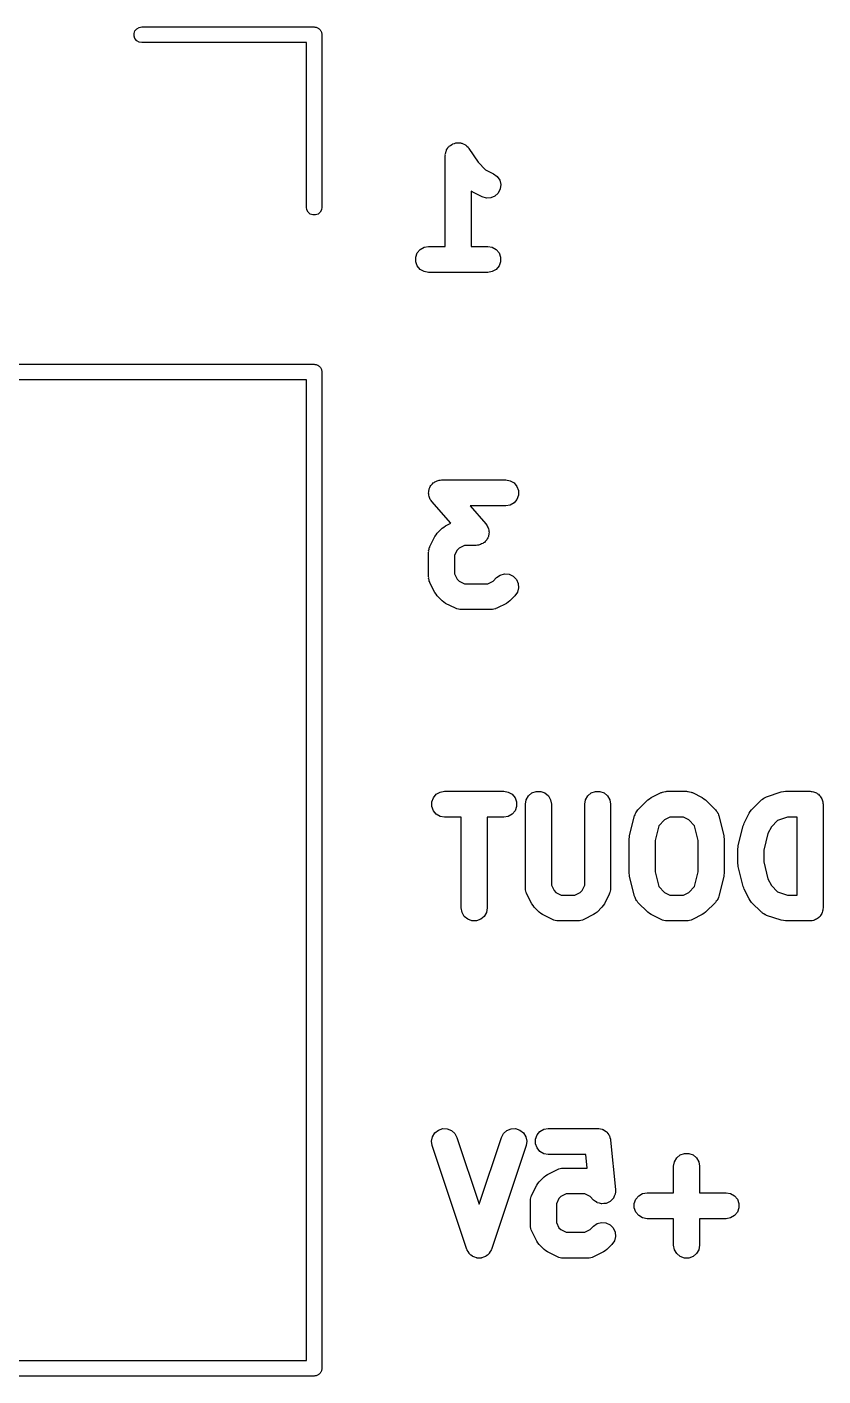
# Model space of a CAD drawing. Extents: x 70 to 226, y -104 to -44.
# Drawn here: x 76.35 to 82.5, y -66.47 to -56.07 of the extents above; entities that cross this region are included whole.
import ezdxf

# ---------------------------------------------------------------- set-up
doc = ezdxf.new("R2010")
doc.units = 0
doc.header["$MEASUREMENT"] = 0
doc.layers.add('BLACK', color=7, linetype='CONTINUOUS')

msp = doc.modelspace()

# ---------------------------------------------------------------- linework, layer by layer
at = {"layer": 'Black'}
for p, q in [((77.1809, -56.1196), (77.188, -56.1)), ((77.1809, -56.1404), (77.1809, -56.1196)), ((77.188, -56.16), (77.1809, -56.1404)), ((77.188, -56.1), (77.2014, -56.084)), ((77.2014, -56.084), (77.2195, -56.0736)), ((77.2195, -56.0736), (77.24, -56.07)), ((77.24, -56.07), (78.57, -56.07)), ((78.57, -56.07), (78.5752, -56.0709)), ((78.5752, -56.0709), (78.5804, -56.0709)), ((78.5804, -56.0709), (78.5853, -56.0727)), ((78.5853, -56.0727), (78.5905, -56.0736)), ((78.5905, -56.0736), (78.5951, -56.0762)), ((78.5951, -56.0762), (78.6, -56.078)), ((78.6, -56.078), (78.604, -56.0814)), ((78.604, -56.0814), (78.6086, -56.084)), ((78.6086, -56.084), (78.6119, -56.0881)), ((78.6119, -56.0881), (78.616, -56.0914)), ((78.616, -56.0914), (78.6186, -56.096)), ((78.6186, -56.096), (78.622, -56.1)), ((78.622, -56.1), (78.6238, -56.1049)), ((78.6238, -56.1049), (78.6264, -56.1095)), ((78.6264, -56.1095), (78.6273, -56.1147)), ((78.6273, -56.1147), (78.6291, -56.1196)), ((78.6291, -56.1196), (78.6291, -56.1248)), ((78.6291, -56.1248), (78.63, -56.13)), ((78.63, -56.13), (78.63, -57.46)), ((77.2014, -56.176), (77.188, -56.16)), ((77.2195, -56.1864), (77.2014, -56.176)), ((77.24, -56.19), (77.2195, -56.1864)), ((78.51, -56.19), (77.24, -56.19)), ((78.51, -57.46), (78.51, -56.19)), ((79.6086, -56.9941), (79.6119, -56.9896)), ((79.6119, -56.9896), (79.6218, -56.983)), ((79.6218, -56.983), (79.631, -56.9753)), ((79.631, -56.9753), (79.6362, -56.9734)), ((79.6362, -56.9734), (79.6408, -56.9703)), ((79.6408, -56.9703), (79.6524, -56.9675)), ((79.6524, -56.9675), (79.6636, -56.9634)), ((79.6636, -56.9634), (79.6691, -56.9634)), ((79.6691, -56.9634), (79.6745, -56.9621)), ((79.6745, -56.9621), (79.6864, -56.9634)), ((79.6864, -56.9634), (79.6983, -56.9634)), ((79.6983, -56.9634), (79.7035, -56.9653)), ((79.7035, -56.9653), (79.709, -56.9659)), ((79.709, -56.9659), (79.7197, -56.9712)), ((79.7197, -56.9712), (79.731, -56.9753)), ((79.731, -56.9753), (79.7352, -56.9789)), ((79.7352, -56.9789), (79.7402, -56.9813)), ((79.7402, -56.9813), (79.7484, -56.99)), ((79.7484, -56.99), (79.7576, -56.9976)), ((79.581, -57.0619), (79.5819, -57.0564)), ((79.581, -57.7619), (79.581, -57.0619)), ((79.5816, -57.0509), (79.5849, -57.0395)), ((79.5819, -57.0564), (79.5816, -57.0509)), ((79.5849, -57.0395), (79.587, -57.0277)), ((79.587, -57.0277), (79.5898, -57.0229)), ((79.5898, -57.0229), (79.5913, -57.0176)), ((79.5913, -57.0176), (79.5984, -57.008)), ((79.5984, -57.008), (79.6043, -56.9976)), ((79.6043, -56.9976), (79.6086, -56.9941)), ((79.7576, -56.9976), (79.7603, -57.0024)), ((79.7603, -57.0024), (79.7642, -57.0064)), ((79.7642, -57.0064), (79.8349, -57.1125)), ((79.8349, -57.1125), (79.8926, -57.1702)), ((79.8926, -57.1702), (79.9542, -57.201)), ((79.9542, -57.201), (79.9821, -57.2217)), ((79.9821, -57.2217), (80.0013, -57.2507)), ((80.0013, -57.2507), (80.0093, -57.2845)), ((80.0093, -57.2845), (80.0054, -57.319)), ((79.7886, -57.3418), (79.781, -57.3361)), ((79.781, -57.3361), (79.781, -57.7619)), ((79.8648, -57.3799), (79.7886, -57.3418)), ((79.8981, -57.3898), (79.8648, -57.3799)), ((79.9328, -57.3877), (79.8981, -57.3898)), ((79.9646, -57.3739), (79.9328, -57.3877)), ((79.9898, -57.35), (79.9646, -57.3739)), ((80.0054, -57.319), (79.9898, -57.35)), ((78.5136, -57.4805), (78.51, -57.46)), ((78.524, -57.4986), (78.5136, -57.4805)), ((78.54, -57.512), (78.524, -57.4986)), ((78.616, -57.4986), (78.6, -57.512)), ((78.6264, -57.4805), (78.616, -57.4986)), ((78.63, -57.46), (78.6264, -57.4805)), ((78.5596, -57.5191), (78.54, -57.512)), ((78.5804, -57.5191), (78.5596, -57.5191)), ((78.6, -57.512), (78.5804, -57.5191)), ((79.3539, -57.8445), (79.3658, -57.8119)), ((79.3658, -57.8119), (79.3881, -57.7853)), ((79.3881, -57.7853), (79.4182, -57.7679)), ((79.4182, -57.7679), (79.4524, -57.7619)), ((79.4524, -57.7619), (79.581, -57.7619)), ((79.781, -57.7619), (79.9095, -57.7619)), ((79.9095, -57.7619), (79.9437, -57.7679)), ((79.9437, -57.7679), (79.9738, -57.7853)), ((79.9738, -57.7853), (79.9961, -57.8119)), ((79.9961, -57.8119), (80.008, -57.8445)), ((79.3539, -57.8793), (79.3539, -57.8445)), ((79.3658, -57.9119), (79.3539, -57.8793)), ((79.3881, -57.9385), (79.3658, -57.9119)), ((79.9961, -57.9119), (79.9738, -57.9385)), ((80.008, -57.8793), (79.9961, -57.9119)), ((80.008, -57.8445), (80.008, -57.8793)), ((79.4182, -57.9559), (79.3881, -57.9385)), ((79.4524, -57.9619), (79.4182, -57.9559)), ((79.9095, -57.9619), (79.4524, -57.9619)), ((79.9437, -57.9559), (79.9095, -57.9619)), ((79.9738, -57.9385), (79.9437, -57.9559)), ((76.03, -58.67), (78.57, -58.67)), ((78.57, -58.67), (78.5752, -58.6709)), ((78.5752, -58.6709), (78.5804, -58.6709)), ((78.5804, -58.6709), (78.5853, -58.6727)), ((78.5853, -58.6727), (78.5905, -58.6736)), ((78.5905, -58.6736), (78.5951, -58.6762)), ((78.5951, -58.6762), (78.6, -58.678)), ((78.6, -58.678), (78.604, -58.6814)), ((78.604, -58.6814), (78.6086, -58.684)), ((78.6086, -58.684), (78.6119, -58.6881)), ((78.6119, -58.6881), (78.616, -58.6914)), ((78.616, -58.6914), (78.6186, -58.696)), ((78.6186, -58.696), (78.622, -58.7)), ((78.622, -58.7), (78.6238, -58.7049)), ((78.6238, -58.7049), (78.6264, -58.7095)), ((78.6264, -58.7095), (78.6273, -58.7147)), ((78.6273, -58.7147), (78.6291, -58.7196)), ((78.6291, -58.7196), (78.6291, -58.7248)), ((78.6291, -58.7248), (78.63, -58.73)), ((78.63, -58.73), (78.63, -66.41)), ((78.51, -58.79), (75.97, -58.79)), ((78.51, -66.35), (78.51, -58.79)), ((79.4818, -59.5928), (79.4881, -59.5853)), ((79.4881, -59.5853), (79.4948, -59.5814)), ((79.4948, -59.5814), (79.5006, -59.5764)), ((79.5006, -59.5764), (79.5097, -59.5728)), ((79.5097, -59.5728), (79.5182, -59.5679)), ((79.5182, -59.5679), (79.5258, -59.5666)), ((79.5258, -59.5666), (79.533, -59.5638)), ((79.533, -59.5638), (79.5428, -59.5636)), ((79.5428, -59.5636), (79.5524, -59.5619)), ((79.5524, -59.5619), (80.0476, -59.5619)), ((80.0476, -59.5619), (80.0818, -59.5679)), ((80.0818, -59.5679), (80.1119, -59.5853)), ((80.1119, -59.5853), (80.1342, -59.6119)), ((79.4524, -59.664), (79.4539, -59.6543)), ((79.4539, -59.6715), (79.4524, -59.664)), ((79.4539, -59.6445), (79.4565, -59.6373)), ((79.4539, -59.6543), (79.4539, -59.6445)), ((79.4539, -59.6793), (79.4539, -59.6715)), ((79.4572, -59.6885), (79.4539, -59.6793)), ((79.4565, -59.6373), (79.4577, -59.6297)), ((79.4591, -59.698), (79.4572, -59.6885)), ((79.4577, -59.6297), (79.4624, -59.6211)), ((79.4624, -59.6211), (79.4658, -59.6119)), ((79.4658, -59.6119), (79.4707, -59.606)), ((79.4707, -59.606), (79.4745, -59.5992)), ((79.4745, -59.5992), (79.4818, -59.5928)), ((80.1342, -59.6119), (80.1461, -59.6445)), ((80.1461, -59.6793), (80.1342, -59.7119)), ((80.1461, -59.6445), (80.1461, -59.6793)), ((79.4631, -59.7046), (79.4591, -59.698)), ((79.4658, -59.7119), (79.4631, -59.7046)), ((79.4721, -59.7194), (79.4658, -59.7119)), ((79.4771, -59.7278), (79.4721, -59.7194)), ((79.6238, -59.8954), (79.4771, -59.7278)), ((80.0476, -59.7619), (79.7728, -59.7619)), ((79.7728, -59.7619), (79.8943, -59.9008)), ((80.0818, -59.7559), (80.0476, -59.7619)), ((80.1119, -59.7385), (80.0818, -59.7559)), ((80.1342, -59.7119), (80.1119, -59.7385)), ((79.5839, -59.9153), (79.6238, -59.8954)), ((79.8943, -59.9008), (79.8994, -59.9092)), ((79.4629, -60.0743), (79.501, -59.9981)), ((79.501, -59.9981), (79.5106, -59.9853)), ((79.5106, -59.9853), (79.5198, -59.9721)), ((79.5198, -59.9721), (79.5579, -59.9341)), ((79.5579, -59.9341), (79.571, -59.9249)), ((79.571, -59.9249), (79.5839, -59.9153)), ((79.8994, -59.9092), (79.9057, -59.9167)), ((79.9057, -59.9167), (79.9083, -59.9239)), ((79.909, -60.0075), (79.9057, -60.0167)), ((79.9083, -59.9239), (79.9123, -59.9305)), ((79.9137, -59.9989), (79.909, -60.0075)), ((79.9123, -59.9305), (79.9142, -59.9401)), ((79.9149, -59.9913), (79.9137, -59.9989)), ((79.9142, -59.9401), (79.9175, -59.9493)), ((79.9175, -59.984), (79.9149, -59.9913)), ((79.9175, -59.9493), (79.9175, -59.957)), ((79.9175, -59.957), (79.919, -59.9646)), ((79.919, -59.9646), (79.9175, -59.9743)), ((79.9175, -59.9743), (79.9175, -59.984)), ((79.453, -60.1076), (79.4564, -60.0964)), ((79.4534, -60.1134), (79.453, -60.1076)), ((79.4564, -60.0964), (79.4584, -60.0848)), ((79.4584, -60.0848), (79.4613, -60.0799)), ((79.4613, -60.0799), (79.4629, -60.0743)), ((79.6727, -60.1021), (79.6524, -60.1427)), ((79.6878, -60.0869), (79.6727, -60.1021)), ((79.7284, -60.0667), (79.6878, -60.0869)), ((79.819, -60.0667), (79.7284, -60.0667)), ((79.8287, -60.065), (79.819, -60.0667)), ((79.8384, -60.0648), (79.8287, -60.065)), ((79.8456, -60.062), (79.8384, -60.0648)), ((79.8533, -60.0606), (79.8456, -60.062)), ((79.8617, -60.0557), (79.8533, -60.0606)), ((79.8708, -60.0522), (79.8617, -60.0557)), ((79.8766, -60.0471), (79.8708, -60.0522)), ((79.8833, -60.0433), (79.8766, -60.0471)), ((79.8896, -60.0358), (79.8833, -60.0433)), ((79.897, -60.0293), (79.8896, -60.0358)), ((79.9007, -60.0226), (79.897, -60.0293)), ((79.9057, -60.0167), (79.9007, -60.0226)), ((79.4524, -60.119), (79.4534, -60.1134)), ((79.4524, -60.3095), (79.4524, -60.119)), ((79.6524, -60.1427), (79.6524, -60.2859)), ((79.4534, -60.3152), (79.4524, -60.3095)), ((79.453, -60.321), (79.4534, -60.3152)), ((79.6524, -60.2859), (79.6727, -60.3265)), ((79.9503, -60.3416), (79.9769, -60.315)), ((79.9769, -60.315), (80.0054, -60.2951)), ((80.0054, -60.2951), (80.0389, -60.2861)), ((80.0389, -60.2861), (80.0735, -60.2891)), ((80.0735, -60.2891), (80.105, -60.3038)), ((80.105, -60.3038), (80.1295, -60.3284)), ((79.4564, -60.3322), (79.453, -60.321)), ((79.4584, -60.3437), (79.4564, -60.3322)), ((79.4613, -60.3487), (79.4584, -60.3437)), ((79.4629, -60.3542), (79.4613, -60.3487)), ((79.501, -60.4304), (79.4629, -60.3542)), ((79.6727, -60.3265), (79.6878, -60.3416)), ((79.6878, -60.3416), (79.7284, -60.3619)), ((79.7284, -60.3619), (79.9097, -60.3619)), ((79.9097, -60.3619), (79.9503, -60.3416)), ((80.1295, -60.3284), (80.1442, -60.3598)), ((80.1472, -60.3944), (80.1382, -60.428)), ((80.1442, -60.3598), (80.1472, -60.3944)), ((79.5106, -60.4433), (79.501, -60.4304)), ((79.5198, -60.4564), (79.5106, -60.4433)), ((79.5579, -60.4945), (79.5198, -60.4564)), ((79.571, -60.5037), (79.5579, -60.4945)), ((79.5839, -60.5133), (79.571, -60.5037)), ((79.66, -60.5513), (79.5839, -60.5133)), ((80.0542, -60.5133), (79.9781, -60.5513)), ((80.0671, -60.5037), (80.0542, -60.5133)), ((80.0802, -60.4945), (80.0671, -60.5037)), ((80.1183, -60.4564), (80.0802, -60.4945)), ((80.1382, -60.428), (80.1183, -60.4564)), ((79.6656, -60.553), (79.66, -60.5513)), ((79.6706, -60.5559), (79.6656, -60.553)), ((79.6821, -60.5579), (79.6706, -60.5559)), ((79.6933, -60.5612), (79.6821, -60.5579)), ((79.6991, -60.5609), (79.6933, -60.5612)), ((79.7048, -60.5619), (79.6991, -60.5609)), ((79.9333, -60.5619), (79.7048, -60.5619)), ((79.939, -60.5609), (79.9333, -60.5619)), ((79.9448, -60.5612), (79.939, -60.5609)), ((79.956, -60.5579), (79.9448, -60.5612)), ((79.9675, -60.5559), (79.956, -60.5579)), ((79.9725, -60.553), (79.9675, -60.5559)), ((79.9781, -60.5513), (79.9725, -60.553)), ((79.5119, -61.9853), (79.542, -61.9679)), ((79.542, -61.9679), (79.5762, -61.9619)), ((79.5762, -61.9619), (80.0333, -61.9619)), ((80.0333, -61.9619), (80.0675, -61.9679)), ((80.0675, -61.9679), (80.0976, -61.9853)), ((80.2234, -61.9976), (80.25, -61.9753)), ((80.25, -61.9753), (80.2826, -61.9634)), ((80.2826, -61.9634), (80.3174, -61.9634)), ((80.3174, -61.9634), (80.35, -61.9753)), ((80.35, -61.9753), (80.3766, -61.9976)), ((80.6805, -61.9976), (80.7071, -61.9753)), ((80.7071, -61.9753), (80.7398, -61.9634)), ((80.7398, -61.9634), (80.7745, -61.9634)), ((80.7745, -61.9634), (80.8071, -61.9753)), ((80.8071, -61.9753), (80.8337, -61.9976)), ((81.1696, -62.0106), (81.2458, -61.9725)), ((81.2458, -61.9725), (81.2513, -61.9708)), ((81.2513, -61.9708), (81.2563, -61.9679)), ((81.2563, -61.9679), (81.2678, -61.9659)), ((81.2678, -61.9659), (81.279, -61.9626)), ((81.279, -61.9626), (81.2848, -61.9629)), ((81.2848, -61.9629), (81.2905, -61.9619)), ((81.2905, -61.9619), (81.4429, -61.9619)), ((81.4429, -61.9619), (81.4485, -61.9629)), ((81.4485, -61.9629), (81.4543, -61.9626)), ((81.4543, -61.9626), (81.4655, -61.9659)), ((81.4655, -61.9659), (81.4771, -61.9679)), ((81.4771, -61.9679), (81.4821, -61.9708)), ((81.4821, -61.9708), (81.4876, -61.9725)), ((81.4876, -61.9725), (81.5638, -62.0106)), ((82.0589, -62.0051), (82.1731, -61.967)), ((82.1731, -61.967), (82.189, -61.9647)), ((82.189, -61.9647), (82.2048, -61.9619)), ((82.2048, -61.9619), (82.3952, -61.9619)), ((82.3952, -61.9619), (82.4039, -61.9634)), ((82.4039, -61.9634), (82.4126, -61.9634)), ((82.4126, -61.9634), (82.4208, -61.9664)), ((82.4208, -61.9664), (82.4294, -61.9679)), ((82.4294, -61.9679), (82.437, -61.9723)), ((82.437, -61.9723), (82.4452, -61.9753)), ((82.4452, -61.9753), (82.4519, -61.9809)), ((82.4519, -61.9809), (82.4595, -61.9853)), ((79.4777, -62.0445), (79.4896, -62.0119)), ((79.4777, -62.0793), (79.4777, -62.0445)), ((79.4896, -62.1119), (79.4777, -62.0793)), ((79.4896, -62.0119), (79.5119, -61.9853)), ((80.0976, -61.9853), (80.1199, -62.0119)), ((80.1199, -62.0119), (80.1318, -62.0445)), ((80.1318, -62.0793), (80.1199, -62.1119)), ((80.1318, -62.0445), (80.1318, -62.0793)), ((80.2, -62.0619), (80.206, -62.0277)), ((80.2, -62.7095), (80.2, -62.0619)), ((80.206, -62.0277), (80.2234, -61.9976)), ((80.3766, -61.9976), (80.394, -62.0277)), ((80.394, -62.0277), (80.4, -62.0619)), ((80.4, -62.0619), (80.4, -62.6859)), ((80.6571, -62.0619), (80.6632, -62.0277)), ((80.6571, -62.6859), (80.6571, -62.0619)), ((80.6632, -62.0277), (80.6805, -61.9976)), ((80.8337, -61.9976), (80.8511, -62.0277)), ((80.8511, -62.0277), (80.8571, -62.0619)), ((80.8571, -62.0619), (80.8571, -62.7095)), ((81.0674, -62.1055), (81.1436, -62.0293)), ((81.1436, -62.0293), (81.1567, -62.0201)), ((81.1567, -62.0201), (81.1696, -62.0106)), ((81.5638, -62.0106), (81.5766, -62.0201)), ((81.5766, -62.0201), (81.5898, -62.0293)), ((81.5898, -62.0293), (81.6659, -62.1055)), ((81.9436, -62.1055), (82.0198, -62.0293)), ((82.0198, -62.0293), (82.0245, -62.026)), ((82.0245, -62.026), (82.0283, -62.0217)), ((82.0283, -62.0217), (82.0386, -62.0161)), ((82.0386, -62.0161), (82.0482, -62.0094)), ((82.0482, -62.0094), (82.0538, -62.0079)), ((82.0538, -62.0079), (82.0589, -62.0051)), ((82.4595, -61.9853), (82.4651, -61.992)), ((82.4651, -61.992), (82.4718, -61.9976)), ((82.4718, -61.9976), (82.4762, -62.0052)), ((82.4762, -62.0052), (82.4818, -62.0119)), ((82.4818, -62.0119), (82.4848, -62.0201)), ((82.4848, -62.0201), (82.4892, -62.0277)), ((82.4892, -62.0277), (82.4907, -62.0363)), ((82.4907, -62.0363), (82.4937, -62.0445)), ((82.4937, -62.0445), (82.4937, -62.0533)), ((82.4937, -62.0533), (82.4952, -62.0619)), ((82.4952, -62.0619), (82.4952, -62.8619)), ((79.5119, -62.1385), (79.4896, -62.1119)), ((79.542, -62.1559), (79.5119, -62.1385)), ((79.5762, -62.1619), (79.542, -62.1559)), ((79.7048, -62.1619), (79.5762, -62.1619)), ((79.7048, -62.8619), (79.7048, -62.1619)), ((80.0333, -62.1619), (79.9048, -62.1619)), ((79.9048, -62.1619), (79.9048, -62.8619)), ((80.0675, -62.1559), (80.0333, -62.1619)), ((80.0976, -62.1385), (80.0675, -62.1559)), ((80.1199, -62.1119), (80.0976, -62.1385)), ((81.003, -62.3043), (81.0411, -62.1519)), ((81.0411, -62.1519), (81.045, -62.1432)), ((81.045, -62.1432), (81.0475, -62.1339)), ((81.0475, -62.1339), (81.052, -62.1274)), ((81.052, -62.1274), (81.0552, -62.1202)), ((81.0552, -62.1202), (81.0619, -62.1133)), ((81.0619, -62.1133), (81.0674, -62.1055)), ((81.2735, -62.1822), (81.2284, -62.2273)), ((81.3141, -62.1619), (81.2735, -62.1822)), ((81.4192, -62.1619), (81.3141, -62.1619)), ((81.4598, -62.1822), (81.4192, -62.1619)), ((81.5049, -62.2273), (81.4598, -62.1822)), ((81.6659, -62.1055), (81.6714, -62.1133)), ((81.6714, -62.1133), (81.6781, -62.1202)), ((81.6781, -62.1202), (81.6813, -62.1274)), ((81.6813, -62.1274), (81.6859, -62.1339)), ((81.6859, -62.1339), (81.6883, -62.1432)), ((81.6883, -62.1432), (81.6923, -62.1519)), ((81.6923, -62.1519), (81.7303, -62.3043)), ((81.8867, -62.2077), (81.9248, -62.1315)), ((81.9248, -62.1315), (81.9344, -62.1186)), ((81.9344, -62.1186), (81.9436, -62.1055)), ((82.1445, -62.1874), (82.0965, -62.2354)), ((82.221, -62.1619), (82.1445, -62.1874)), ((82.2952, -62.1619), (82.221, -62.1619)), ((82.2952, -62.7619), (82.2952, -62.1619)), ((81.2284, -62.2273), (81.2, -62.3409)), ((81.5333, -62.3409), (81.5049, -62.2273)), ((81.8411, -62.3805), (81.8792, -62.2281)), ((81.8792, -62.2281), (81.8836, -62.2181)), ((81.8836, -62.2181), (81.8867, -62.2077)), ((82.0705, -62.2873), (82.0381, -62.4171)), ((82.0965, -62.2354), (82.0705, -62.2873)), ((81, -62.3286), (81.0021, -62.3165)), ((81, -62.5952), (81, -62.3286)), ((81.0021, -62.3165), (81.003, -62.3043)), ((81.2, -62.3409), (81.2, -62.5829)), ((81.5333, -62.5829), (81.5333, -62.3409)), ((81.7303, -62.3043), (81.7312, -62.3165)), ((81.7312, -62.3165), (81.7333, -62.3286)), ((81.7333, -62.3286), (81.7333, -62.5952)), ((81.8381, -62.4048), (81.8402, -62.3927)), ((81.8402, -62.3927), (81.8411, -62.3805)), ((81.8381, -62.519), (81.8381, -62.4048)), ((82.0381, -62.4171), (82.0381, -62.5067)), ((81.0021, -62.6073), (81, -62.5952)), ((81.003, -62.6195), (81.0021, -62.6073)), ((81.2, -62.5829), (81.2284, -62.6965)), ((81.5049, -62.6965), (81.5333, -62.5829)), ((81.7312, -62.6073), (81.7303, -62.6195)), ((81.7333, -62.5952), (81.7312, -62.6073)), ((81.8402, -62.5311), (81.8381, -62.519)), ((81.8411, -62.5433), (81.8402, -62.5311)), ((81.8792, -62.6957), (81.8411, -62.5433)), ((82.0381, -62.5067), (82.0705, -62.6365)), ((80.201, -62.7152), (80.2, -62.7095)), ((80.4, -62.6859), (80.4203, -62.7265)), ((80.6369, -62.7265), (80.6571, -62.6859)), ((80.8571, -62.7095), (80.8561, -62.7152)), ((81.0411, -62.7719), (81.003, -62.6195)), ((81.2284, -62.6965), (81.2735, -62.7416)), ((81.4598, -62.7416), (81.5049, -62.6965)), ((81.7303, -62.6195), (81.6923, -62.7719)), ((81.8836, -62.7057), (81.8792, -62.6957)), ((81.8867, -62.7161), (81.8836, -62.7057)), ((82.0705, -62.6365), (82.0965, -62.6884)), ((82.0965, -62.6884), (82.1445, -62.7364)), ((80.2007, -62.721), (80.201, -62.7152)), ((80.204, -62.7322), (80.2007, -62.721)), ((80.206, -62.7437), (80.204, -62.7322)), ((80.2089, -62.7487), (80.206, -62.7437)), ((80.2106, -62.7542), (80.2089, -62.7487)), ((80.2487, -62.8304), (80.2106, -62.7542)), ((80.4203, -62.7265), (80.4354, -62.7416)), ((80.4354, -62.7416), (80.476, -62.7619)), ((80.476, -62.7619), (80.5812, -62.7619)), ((80.5812, -62.7619), (80.6217, -62.7416)), ((80.6217, -62.7416), (80.6369, -62.7265)), ((80.8466, -62.7542), (80.8085, -62.8304)), ((80.8482, -62.7487), (80.8466, -62.7542)), ((80.8511, -62.7437), (80.8482, -62.7487)), ((80.8531, -62.7322), (80.8511, -62.7437)), ((80.8565, -62.721), (80.8531, -62.7322)), ((80.8561, -62.7152), (80.8565, -62.721)), ((81.045, -62.7806), (81.0411, -62.7719)), ((81.0475, -62.7899), (81.045, -62.7806)), ((81.052, -62.7964), (81.0475, -62.7899)), ((81.0552, -62.8036), (81.052, -62.7964)), ((81.0619, -62.8105), (81.0552, -62.8036)), ((81.0674, -62.8183), (81.0619, -62.8105)), ((81.2735, -62.7416), (81.3141, -62.7619)), ((81.3141, -62.7619), (81.4192, -62.7619)), ((81.4192, -62.7619), (81.4598, -62.7416)), ((81.6714, -62.8105), (81.6659, -62.8183)), ((81.6781, -62.8036), (81.6714, -62.8105)), ((81.6813, -62.7964), (81.6781, -62.8036)), ((81.6859, -62.7899), (81.6813, -62.7964)), ((81.6883, -62.7806), (81.6859, -62.7899)), ((81.6923, -62.7719), (81.6883, -62.7806)), ((81.9248, -62.7923), (81.8867, -62.7161)), ((81.9344, -62.8052), (81.9248, -62.7923)), ((81.9436, -62.8183), (81.9344, -62.8052)), ((82.1445, -62.7364), (82.221, -62.7619)), ((82.221, -62.7619), (82.2952, -62.7619)), ((79.7108, -62.8961), (79.7048, -62.8619)), ((79.7282, -62.9262), (79.7108, -62.8961)), ((79.8987, -62.8961), (79.8814, -62.9262)), ((79.9048, -62.8619), (79.8987, -62.8961)), ((80.2582, -62.8433), (80.2487, -62.8304)), ((80.2674, -62.8564), (80.2582, -62.8433)), ((80.3055, -62.8945), (80.2674, -62.8564)), ((80.3186, -62.9037), (80.3055, -62.8945)), ((80.3315, -62.9133), (80.3186, -62.9037)), ((80.4077, -62.9513), (80.3315, -62.9133)), ((80.7257, -62.9133), (80.6495, -62.9513)), ((80.7385, -62.9037), (80.7257, -62.9133)), ((80.7517, -62.8945), (80.7385, -62.9037)), ((80.7898, -62.8564), (80.7517, -62.8945)), ((80.799, -62.8433), (80.7898, -62.8564)), ((80.8085, -62.8304), (80.799, -62.8433)), ((81.1436, -62.8945), (81.0674, -62.8183)), ((81.1567, -62.9037), (81.1436, -62.8945)), ((81.1696, -62.9133), (81.1567, -62.9037)), ((81.2458, -62.9513), (81.1696, -62.9133)), ((81.5638, -62.9133), (81.4876, -62.9513)), ((81.5766, -62.9037), (81.5638, -62.9133)), ((81.5898, -62.8945), (81.5766, -62.9037)), ((81.6659, -62.8183), (81.5898, -62.8945)), ((82.0198, -62.8945), (81.9436, -62.8183)), ((82.0245, -62.8978), (82.0198, -62.8945)), ((82.0283, -62.9021), (82.0245, -62.8978)), ((82.0386, -62.9077), (82.0283, -62.9021)), ((82.0482, -62.9144), (82.0386, -62.9077)), ((82.0538, -62.9159), (82.0482, -62.9144)), ((82.0589, -62.9187), (82.0538, -62.9159)), ((82.1731, -62.9568), (82.0589, -62.9187)), ((82.4762, -62.9186), (82.4718, -62.9262)), ((82.4818, -62.9119), (82.4762, -62.9186)), ((82.4848, -62.9037), (82.4818, -62.9119)), ((82.4892, -62.8961), (82.4848, -62.9037)), ((82.4907, -62.8875), (82.4892, -62.8961)), ((82.4937, -62.8793), (82.4907, -62.8875)), ((82.4952, -62.8619), (82.4937, -62.8705)), ((82.4937, -62.8705), (82.4937, -62.8793)), ((79.7548, -62.9485), (79.7282, -62.9262)), ((79.7874, -62.9604), (79.7548, -62.9485)), ((79.8221, -62.9604), (79.7874, -62.9604)), ((79.8548, -62.9485), (79.8221, -62.9604)), ((79.8814, -62.9262), (79.8548, -62.9485)), ((80.4132, -62.953), (80.4077, -62.9513)), ((80.4182, -62.9559), (80.4132, -62.953)), ((80.4297, -62.9579), (80.4182, -62.9559)), ((80.4409, -62.9612), (80.4297, -62.9579)), ((80.4467, -62.9609), (80.4409, -62.9612)), ((80.4524, -62.9619), (80.4467, -62.9609)), ((80.6048, -62.9619), (80.4524, -62.9619)), ((80.6104, -62.9609), (80.6048, -62.9619)), ((80.6162, -62.9612), (80.6104, -62.9609)), ((80.6274, -62.9579), (80.6162, -62.9612)), ((80.639, -62.9559), (80.6274, -62.9579)), ((80.644, -62.953), (80.639, -62.9559)), ((80.6495, -62.9513), (80.644, -62.953)), ((81.2513, -62.953), (81.2458, -62.9513)), ((81.2563, -62.9559), (81.2513, -62.953)), ((81.2678, -62.9579), (81.2563, -62.9559)), ((81.279, -62.9612), (81.2678, -62.9579)), ((81.2848, -62.9609), (81.279, -62.9612)), ((81.2905, -62.9619), (81.2848, -62.9609)), ((81.4429, -62.9619), (81.2905, -62.9619)), ((81.4485, -62.9609), (81.4429, -62.9619)), ((81.4543, -62.9612), (81.4485, -62.9609)), ((81.4655, -62.9579), (81.4543, -62.9612)), ((81.4771, -62.9559), (81.4655, -62.9579)), ((81.4821, -62.953), (81.4771, -62.9559)), ((81.4876, -62.9513), (81.4821, -62.953)), ((82.189, -62.9591), (82.1731, -62.9568)), ((82.2048, -62.9619), (82.189, -62.9591)), ((82.3952, -62.9619), (82.2048, -62.9619)), ((82.4039, -62.9604), (82.3952, -62.9619)), ((82.4126, -62.9604), (82.4039, -62.9604)), ((82.4208, -62.9574), (82.4126, -62.9604)), ((82.4294, -62.9559), (82.4208, -62.9574)), ((82.437, -62.9515), (82.4294, -62.9559)), ((82.4452, -62.9485), (82.437, -62.9515)), ((82.4519, -62.9429), (82.4452, -62.9485)), ((82.4595, -62.9385), (82.4519, -62.9429)), ((82.4651, -62.9318), (82.4595, -62.9385)), ((82.4718, -62.9262), (82.4651, -62.9318)), ((79.5014, -64.5956), (79.5286, -64.574)), ((79.5286, -64.574), (79.5615, -64.563)), ((79.5615, -64.563), (79.5962, -64.5639)), ((79.5962, -64.5639), (79.6285, -64.5767)), ((79.6285, -64.5767), (79.6545, -64.5997)), ((80.0312, -64.5997), (80.0572, -64.5767)), ((80.0572, -64.5767), (80.0895, -64.5639)), ((80.0895, -64.5639), (80.1242, -64.563)), ((80.1242, -64.563), (80.1571, -64.574)), ((80.1571, -64.574), (80.1843, -64.5956)), ((80.3119, -64.5853), (80.342, -64.5679)), ((80.342, -64.5679), (80.3762, -64.5619)), ((80.3762, -64.5619), (80.7571, -64.5619)), ((80.7571, -64.5619), (80.7609, -64.5626)), ((80.7609, -64.5626), (80.7646, -64.5622)), ((80.7646, -64.5622), (80.7779, -64.5656)), ((80.7779, -64.5656), (80.7913, -64.5679)), ((80.7913, -64.5679), (80.7946, -64.5698)), ((80.7946, -64.5698), (80.7983, -64.5708)), ((80.7983, -64.5708), (80.8096, -64.5785)), ((80.8096, -64.5785), (80.8214, -64.5853)), ((79.4762, -64.6592), (79.4832, -64.6251)), ((79.4813, -64.6935), (79.4762, -64.6592)), ((79.4832, -64.6251), (79.5014, -64.5956)), ((79.6545, -64.5997), (79.6711, -64.6303)), ((79.6711, -64.6303), (79.8429, -65.1457)), ((79.8429, -65.1457), (80.0147, -64.6303)), ((80.0147, -64.6303), (80.0312, -64.5997)), ((80.1843, -64.5956), (80.2025, -64.6251)), ((80.2025, -64.6251), (80.2095, -64.6592)), ((80.2095, -64.6592), (80.2044, -64.6935)), ((80.2777, -64.6445), (80.2896, -64.6119)), ((80.2777, -64.6793), (80.2777, -64.6445)), ((80.2896, -64.7119), (80.2777, -64.6793)), ((80.2896, -64.6119), (80.3119, -64.5853)), ((80.8214, -64.5853), (80.8239, -64.5882)), ((80.8239, -64.5882), (80.827, -64.5903)), ((80.827, -64.5903), (80.8349, -64.6014)), ((80.8349, -64.6014), (80.8437, -64.6119)), ((80.8437, -64.6119), (80.845, -64.6155)), ((80.845, -64.6155), (80.8472, -64.6185)), ((80.8472, -64.6185), (80.8509, -64.6317)), ((80.8509, -64.6317), (80.8556, -64.6445)), ((80.8556, -64.6445), (80.8556, -64.6483)), ((80.8556, -64.6483), (80.8566, -64.652)), ((80.8566, -64.652), (80.8947, -65.0329)), ((79.748, -65.4935), (79.4813, -64.6935)), ((80.2044, -64.6935), (79.9377, -65.4935)), ((80.3119, -64.7385), (80.2896, -64.7119)), ((80.342, -64.7559), (80.3119, -64.7385)), ((80.3762, -64.7619), (80.342, -64.7559)), ((80.6666, -64.7619), (80.3762, -64.7619)), ((80.6771, -64.8667), (80.6666, -64.7619)), ((81.3489, -64.8182), (81.3663, -64.7881)), ((81.3663, -64.7881), (81.3929, -64.7658)), ((81.3929, -64.7658), (81.4255, -64.7539)), ((81.4255, -64.7539), (81.4602, -64.7539)), ((81.4602, -64.7539), (81.4929, -64.7658)), ((81.4929, -64.7658), (81.5195, -64.7881)), ((81.5195, -64.7881), (81.5368, -64.8182)), ((80.3696, -64.9153), (80.4458, -64.8772)), ((80.4458, -64.8772), (80.4513, -64.8756)), ((80.4513, -64.8756), (80.4563, -64.8727)), ((80.4563, -64.8727), (80.4678, -64.8707)), ((80.4678, -64.8707), (80.479, -64.8673)), ((80.479, -64.8673), (80.4848, -64.8677)), ((80.4848, -64.8677), (80.4905, -64.8667)), ((80.4905, -64.8667), (80.6771, -64.8667)), ((81.3429, -64.8524), (81.3489, -64.8182)), ((81.3429, -65.0571), (81.3429, -64.8524)), ((81.5368, -64.8182), (81.5429, -64.8524)), ((81.5429, -64.8524), (81.5429, -65.0571)), ((80.2487, -65.0743), (80.2867, -64.9981)), ((80.2867, -64.9981), (80.2963, -64.9853)), ((80.2963, -64.9853), (80.3055, -64.9721)), ((80.3055, -64.9721), (80.3436, -64.9341)), ((80.3436, -64.9341), (80.3567, -64.9249)), ((80.3567, -64.9249), (80.3696, -64.9153)), ((80.2388, -65.1076), (80.2421, -65.0964)), ((80.2421, -65.0964), (80.2441, -65.0848)), ((80.2441, -65.0848), (80.247, -65.0799)), ((80.247, -65.0799), (80.2487, -65.0743)), ((80.4584, -65.1021), (80.4381, -65.1427)), ((80.4735, -65.0869), (80.4584, -65.1021)), ((80.5141, -65.0667), (80.4735, -65.0869)), ((80.6573, -65.0667), (80.5141, -65.0667)), ((80.6979, -65.0869), (80.6573, -65.0667)), ((80.7245, -65.1136), (80.6979, -65.0869)), ((80.8772, -65.1002), (80.8654, -65.112)), ((80.8774, -65.0996), (80.8772, -65.1002)), ((80.8779, -65.0992), (80.8774, -65.0996)), ((80.8847, -65.0839), (80.8779, -65.0992)), ((80.8918, -65.0687), (80.8847, -65.0839)), ((80.8919, -65.0681), (80.8918, -65.0687)), ((80.8921, -65.0675), (80.8919, -65.0681)), ((80.8934, -65.0508), (80.8921, -65.0675)), ((80.8949, -65.0341), (80.8934, -65.0508)), ((80.8947, -65.0329), (80.8947, -65.0335)), ((80.8947, -65.0335), (80.8949, -65.0341)), ((81.0515, -65.1071), (81.0738, -65.0805)), ((81.0738, -65.0805), (81.1039, -65.0632)), ((81.1039, -65.0632), (81.1381, -65.0571)), ((81.1381, -65.0571), (81.3429, -65.0571)), ((81.5429, -65.0571), (81.7476, -65.0571)), ((81.7476, -65.0571), (81.7818, -65.0632)), ((81.7818, -65.0632), (81.8119, -65.0805)), ((81.8119, -65.0805), (81.8342, -65.1071)), ((80.2381, -65.119), (80.2391, -65.1134)), ((80.2381, -65.3095), (80.2381, -65.119)), ((80.2391, -65.1134), (80.2388, -65.1076)), ((80.4381, -65.1427), (80.4381, -65.2859)), ((80.725, -65.1139), (80.7245, -65.1136)), ((80.7254, -65.1144), (80.725, -65.1139)), ((80.7393, -65.1239), (80.7254, -65.1144)), ((80.753, -65.1335), (80.7393, -65.1239)), ((80.7536, -65.1336), (80.753, -65.1335)), ((80.7541, -65.134), (80.7536, -65.1336)), ((80.7704, -65.1382), (80.7541, -65.134)), ((80.7865, -65.1425), (80.7704, -65.1382)), ((80.7871, -65.1424), (80.7865, -65.1425)), ((80.7878, -65.1426), (80.7871, -65.1424)), ((80.8044, -65.1409), (80.7878, -65.1426)), ((80.8211, -65.1394), (80.8044, -65.1409)), ((80.8217, -65.1392), (80.8211, -65.1394)), ((80.8223, -65.1391), (80.8217, -65.1392)), ((80.8374, -65.1318), (80.8223, -65.1391)), ((80.8526, -65.1248), (80.8374, -65.1318)), ((80.853, -65.1243), (80.8526, -65.1248)), ((80.8536, -65.1241), (80.853, -65.1243)), ((80.8654, -65.112), (80.8536, -65.1241)), ((81.0396, -65.1398), (81.0515, -65.1071)), ((81.0396, -65.1745), (81.0396, -65.1398)), ((81.0515, -65.2071), (81.0396, -65.1745)), ((81.0738, -65.2337), (81.0515, -65.2071)), ((81.8342, -65.2071), (81.8119, -65.2337)), ((81.8342, -65.1071), (81.8461, -65.1398)), ((81.8461, -65.1745), (81.8342, -65.2071)), ((81.8461, -65.1398), (81.8461, -65.1745)), ((80.2391, -65.3152), (80.2381, -65.3095)), ((80.4381, -65.2859), (80.4584, -65.3265)), ((80.7245, -65.315), (80.753, -65.2951)), ((80.753, -65.2951), (80.7865, -65.2861)), ((80.7865, -65.2861), (80.8211, -65.2891)), ((80.8211, -65.2891), (80.8526, -65.3038)), ((80.8526, -65.3038), (80.8772, -65.3284)), ((81.1039, -65.2511), (81.0738, -65.2337)), ((81.1381, -65.2571), (81.1039, -65.2511)), ((81.3429, -65.2571), (81.1381, -65.2571)), ((81.3429, -65.4619), (81.3429, -65.2571)), ((81.7476, -65.2571), (81.5429, -65.2571)), ((81.5429, -65.2571), (81.5429, -65.4619)), ((81.7818, -65.2511), (81.7476, -65.2571)), ((81.8119, -65.2337), (81.7818, -65.2511)), ((80.2388, -65.321), (80.2391, -65.3152)), ((80.2421, -65.3322), (80.2388, -65.321)), ((80.2441, -65.3437), (80.2421, -65.3322)), ((80.247, -65.3487), (80.2441, -65.3437)), ((80.2487, -65.3542), (80.247, -65.3487)), ((80.2867, -65.4304), (80.2487, -65.3542)), ((80.4584, -65.3265), (80.4735, -65.3416)), ((80.4735, -65.3416), (80.5141, -65.3619)), ((80.5141, -65.3619), (80.6573, -65.3619)), ((80.6573, -65.3619), (80.6979, -65.3416)), ((80.6979, -65.3416), (80.7245, -65.315)), ((80.8772, -65.3284), (80.8918, -65.3598)), ((80.8949, -65.3944), (80.8859, -65.428)), ((80.8918, -65.3598), (80.8949, -65.3944)), ((79.7493, -65.496), (79.748, -65.4935)), ((79.7499, -65.4987), (79.7493, -65.496)), ((79.7575, -65.5112), (79.7499, -65.4987)), ((79.7645, -65.5241), (79.7575, -65.5112)), ((79.9282, -65.5112), (79.9212, -65.5241)), ((79.9359, -65.4987), (79.9282, -65.5112)), ((79.9364, -65.496), (79.9359, -65.4987)), ((79.9377, -65.4935), (79.9364, -65.496)), ((80.2963, -65.4433), (80.2867, -65.4304)), ((80.3055, -65.4564), (80.2963, -65.4433)), ((80.3436, -65.4945), (80.3055, -65.4564)), ((80.3567, -65.5037), (80.3436, -65.4945)), ((80.3696, -65.5133), (80.3567, -65.5037)), ((80.4458, -65.5513), (80.3696, -65.5133)), ((80.8019, -65.5133), (80.7257, -65.5513)), ((80.8147, -65.5037), (80.8019, -65.5133)), ((80.8279, -65.4945), (80.8147, -65.5037)), ((80.8659, -65.4564), (80.8279, -65.4945)), ((80.8859, -65.428), (80.8659, -65.4564)), ((81.3489, -65.4961), (81.3429, -65.4619)), ((81.3663, -65.5262), (81.3489, -65.4961)), ((81.5368, -65.4961), (81.5195, -65.5262)), ((81.5429, -65.4619), (81.5368, -65.4961)), ((79.7666, -65.5259), (79.7645, -65.5241)), ((79.768, -65.5283), (79.7666, -65.5259)), ((79.7795, -65.5374), (79.768, -65.5283)), ((79.7905, -65.5471), (79.7795, -65.5374)), ((79.7931, -65.5481), (79.7905, -65.5471)), ((79.7952, -65.5498), (79.7931, -65.5481)), ((79.8092, -65.5545), (79.7952, -65.5498)), ((79.8228, -65.5599), (79.8092, -65.5545)), ((79.8256, -65.56), (79.8228, -65.5599)), ((79.8282, -65.5608), (79.8256, -65.56)), ((79.8429, -65.5604), (79.8282, -65.5608)), ((79.8575, -65.5608), (79.8429, -65.5604)), ((79.8601, -65.56), (79.8575, -65.5608)), ((79.8629, -65.5599), (79.8601, -65.56)), ((79.8766, -65.5545), (79.8629, -65.5599)), ((79.8905, -65.5498), (79.8766, -65.5545)), ((79.8926, -65.5481), (79.8905, -65.5498)), ((79.8952, -65.5471), (79.8926, -65.5481)), ((79.9062, -65.5374), (79.8952, -65.5471)), ((79.9177, -65.5283), (79.9062, -65.5374)), ((79.9191, -65.5259), (79.9177, -65.5283)), ((79.9212, -65.5241), (79.9191, -65.5259)), ((80.4513, -65.553), (80.4458, -65.5513)), ((80.4563, -65.5559), (80.4513, -65.553)), ((80.4678, -65.5579), (80.4563, -65.5559)), ((80.479, -65.5612), (80.4678, -65.5579)), ((80.4848, -65.5609), (80.479, -65.5612)), ((80.4905, -65.5619), (80.4848, -65.5609)), ((80.681, -65.5619), (80.4905, -65.5619)), ((80.6866, -65.5609), (80.681, -65.5619)), ((80.6924, -65.5612), (80.6866, -65.5609)), ((80.7036, -65.5579), (80.6924, -65.5612)), ((80.7152, -65.5559), (80.7036, -65.5579)), ((80.7201, -65.553), (80.7152, -65.5559)), ((80.7257, -65.5513), (80.7201, -65.553)), ((81.3929, -65.5485), (81.3663, -65.5262)), ((81.4255, -65.5604), (81.3929, -65.5485)), ((81.4602, -65.5604), (81.4255, -65.5604)), ((81.4929, -65.5485), (81.4602, -65.5604)), ((81.5195, -65.5262), (81.4929, -65.5485)), ((73.43, -66.35), (78.51, -66.35)), ((78.6119, -66.4519), (78.6086, -66.456)), ((78.616, -66.4486), (78.6119, -66.4519)), ((78.6186, -66.444), (78.616, -66.4486)), ((78.622, -66.44), (78.6186, -66.444)), ((78.6238, -66.4351), (78.622, -66.44)), ((78.6264, -66.4305), (78.6238, -66.4351)), ((78.6273, -66.4253), (78.6264, -66.4305)), ((78.6291, -66.4204), (78.6273, -66.4253)), ((78.63, -66.41), (78.6291, -66.4152)), ((78.6291, -66.4152), (78.6291, -66.4204)), ((78.57, -66.47), (73.37, -66.47)), ((78.5752, -66.4691), (78.57, -66.47)), ((78.5804, -66.4691), (78.5752, -66.4691)), ((78.5853, -66.4673), (78.5804, -66.4691)), ((78.5905, -66.4664), (78.5853, -66.4673)), ((78.5951, -66.4638), (78.5905, -66.4664)), ((78.6, -66.462), (78.5951, -66.4638)), ((78.604, -66.4586), (78.6, -66.462)), ((78.6086, -66.456), (78.604, -66.4586))]:
    msp.add_line(p, q, dxfattribs=at)

doc.saveas('drawing.dxf')
